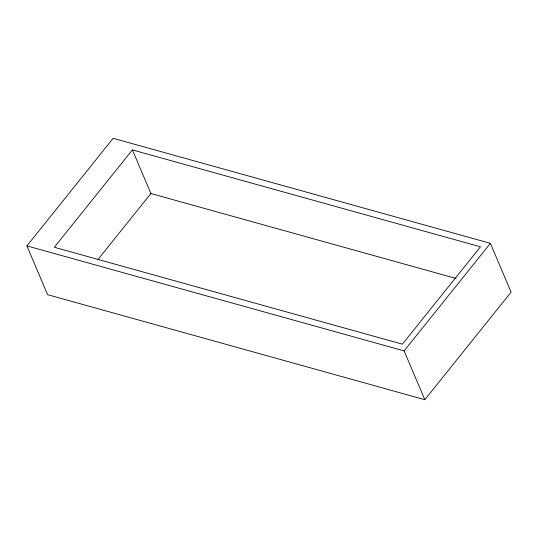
<?xml version="1.0" encoding="UTF-8"?>
<svg xmlns="http://www.w3.org/2000/svg" width="538" height="538" viewBox="0 0 538 538"><rect width="100%" height="100%" fill="white"/><g stroke="black" fill="none" stroke-linecap="round" stroke-linejoin="round"><path stroke-width="0.81" d="M26.9 245.879L113.168 138.306L490.387 243.331L511.1 292.121L424.832 399.694L47.613 294.669L26.9 245.879L404.125 350.904L424.832 399.694M132.402 149.907L54.331 247.265L402.384 344.172L480.461 246.814L132.402 149.907L150.909 193.512L456.069 278.469M97.99 259.504L150.909 193.512M404.125 350.904L490.387 243.331"/></g></svg>
